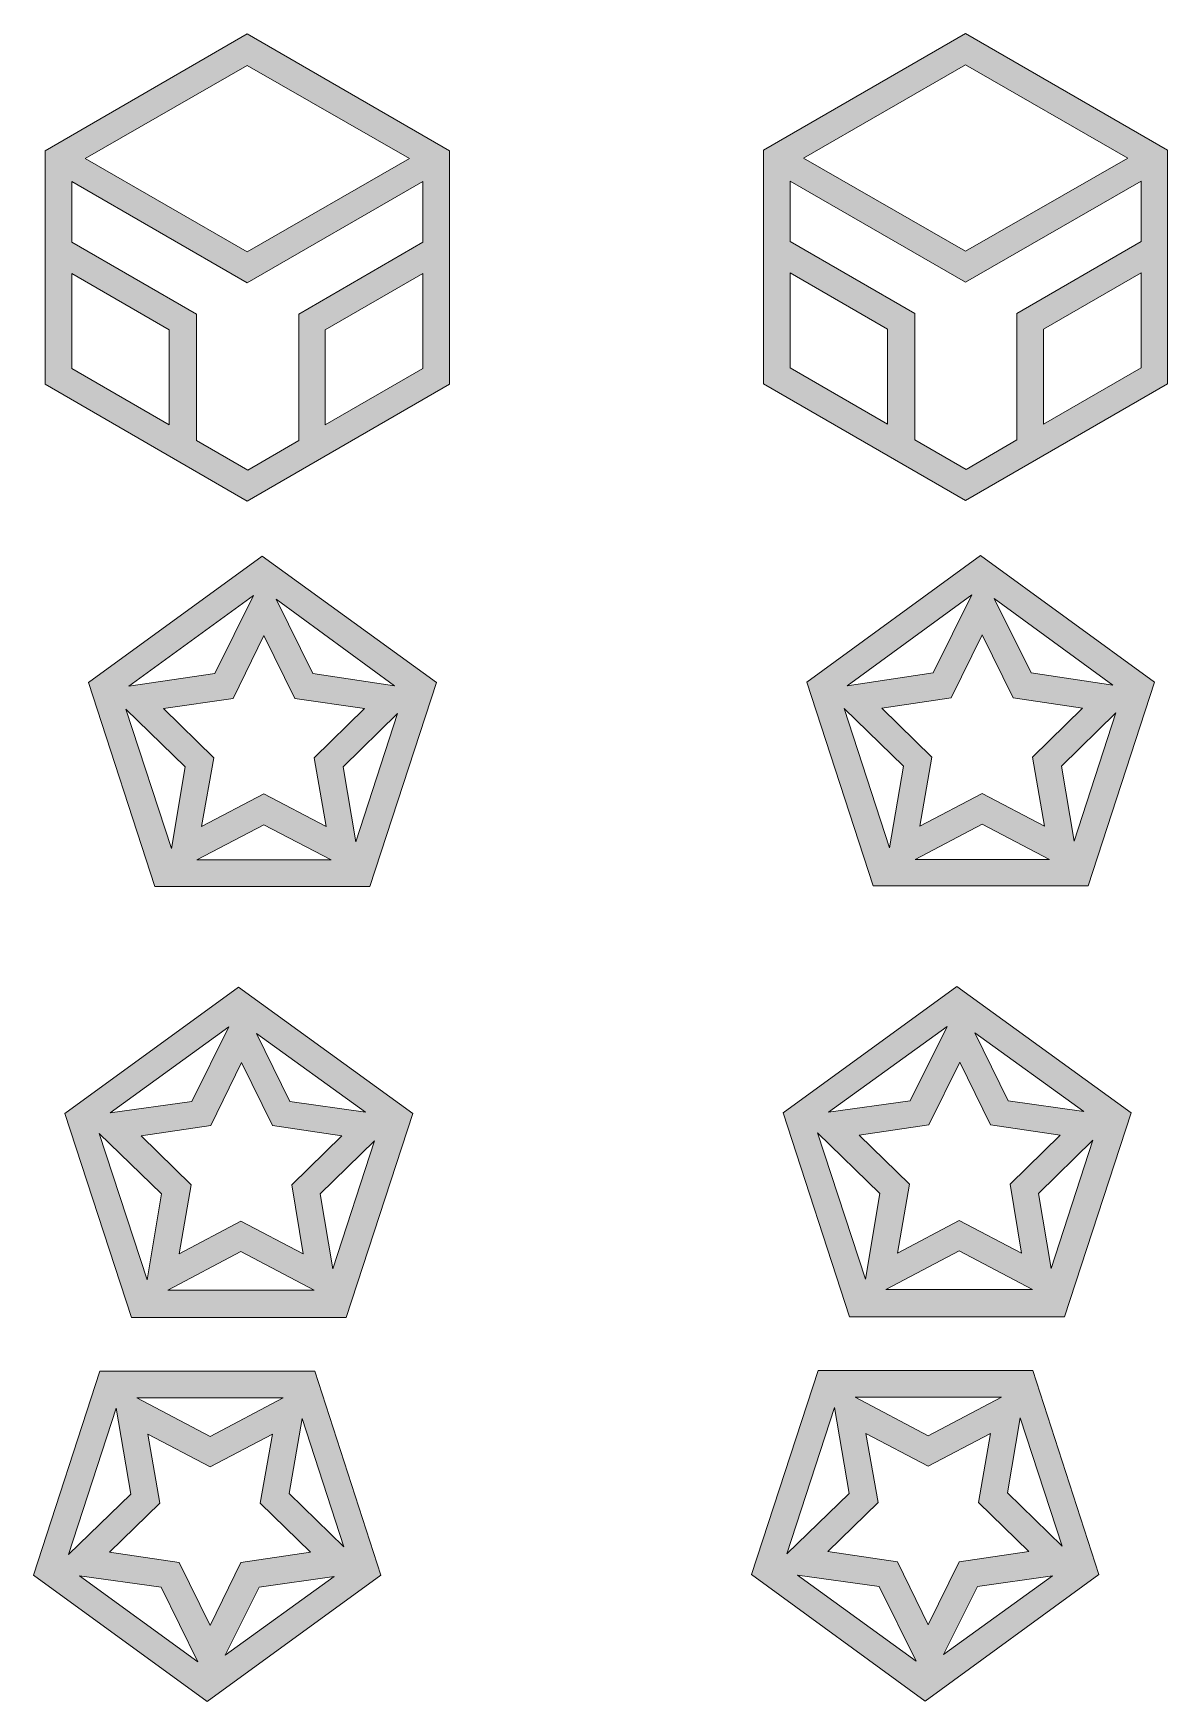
# Model space of a CAD drawing. Header units: millimetres. Extents: x -141 to 330, y -120 to 328.
# Drawn here: x 255.1 to 321.2, y -115 to -17.8 of the extents above; entities that cross this region are included whole.
import ezdxf

# ---------------------------------------------------------------- set-up
doc = ezdxf.new("R2010")
doc.units = ezdxf.units.MM
doc.header["$MEASUREMENT"] = 0
doc.layers.add('Layer 1', color=7, linetype='Continuous', lineweight=0)

msp = doc.modelspace()

# ---------------------------------------------------------------- hatches: boundary and pattern name
at = {"layer": 'Layer 1', "true_color": 0x231f20, "transparency": 33554687}
h = msp.add_hatch(color=250, dxfattribs=at)
h.dxf.hatch_style = 2
edge = h.paths.add_edge_path()
edge.add_spline(control_points=[(272.133, -40.587), (272.133, -40.587), (272.133, -35.048), (272.133, -35.048), (272.133, -35.048), (277.813, -31.768), (277.813, -31.768), (277.813, -31.768), (277.813, -37.306), (277.813, -37.306), (277.813, -37.306), (272.133, -40.587), (272.133, -40.587)], knot_values=[0, 0, 0, 0, 1, 1, 1, 2, 2, 2, 3, 3, 3, 4, 4, 4, 4], degree=3, periodic=0)
edge = h.paths.add_edge_path()
edge.add_spline(control_points=[(264.619, -41.504), (264.619, -41.504), (264.619, -34.131), (264.619, -34.131), (264.619, -34.131), (257.351, -29.933), (257.351, -29.933), (257.351, -29.933), (257.351, -26.405), (257.351, -26.405), (257.351, -26.405), (267.582, -32.297), (267.582, -32.297), (267.582, -32.297), (277.813, -26.405), (277.813, -26.405), (277.813, -26.405), (277.813, -29.933), (277.813, -29.933), (277.813, -29.933), (270.581, -34.131), (270.581, -34.131), (270.581, -34.131), (270.581, -41.504), (270.581, -41.504), (270.581, -41.504), (267.617, -43.233), (267.617, -43.233), (267.617, -43.233), (264.619, -41.504), (264.619, -41.504)], knot_values=[0, 0, 0, 0, 1, 1, 1, 2, 2, 2, 3, 3, 3, 4, 4, 4, 5, 5, 5, 6, 6, 6, 7, 7, 7, 8, 8, 8, 9, 9, 9, 10, 10, 10, 10], degree=3, periodic=0)
edge = h.paths.add_edge_path()
edge.add_spline(control_points=[(257.351, -31.768), (257.351, -31.768), (263.031, -35.048), (263.031, -35.048), (263.031, -35.048), (263.031, -40.587), (263.031, -40.587), (263.031, -40.587), (257.351, -37.306), (257.351, -37.306), (257.351, -37.306), (257.351, -31.768), (257.351, -31.768)], knot_values=[0, 0, 0, 0, 1, 1, 1, 2, 2, 2, 3, 3, 3, 4, 4, 4, 4], degree=3, periodic=0)
edge = h.paths.add_edge_path()
edge.add_spline(control_points=[(277.036, -25.065), (277.036, -25.065), (267.582, -30.498), (267.582, -30.498), (267.582, -30.498), (258.128, -25.065), (258.128, -25.065), (258.128, -25.065), (267.582, -19.632), (267.582, -19.632), (267.582, -19.632), (277.036, -25.065), (277.036, -25.065)], knot_values=[0, 0, 0, 0, 1, 1, 1, 2, 2, 2, 3, 3, 3, 4, 4, 4, 4], degree=3, periodic=0)
edge = h.paths.add_edge_path()
edge.add_spline(control_points=[(267.582, -17.798), (267.582, -17.798), (255.799, -24.606), (255.799, -24.606), (255.799, -24.606), (255.799, -38.223), (255.799, -38.223), (255.799, -38.223), (267.582, -45.032), (267.582, -45.032), (267.582, -45.032), (279.365, -38.223), (279.365, -38.223), (279.365, -38.223), (279.365, -24.606), (279.365, -24.606), (279.365, -24.606), (267.582, -17.798), (267.582, -17.798)], knot_values=[0, 0, 0, 0, 1, 1, 1, 2, 2, 2, 3, 3, 3, 4, 4, 4, 5, 5, 5, 6, 6, 6, 6], degree=3, periodic=0)
h = msp.add_hatch(color=250, dxfattribs=at)
h.dxf.hatch_style = 2
edge = h.paths.add_edge_path()
edge.add_spline(control_points=[(314.007, -40.552), (314.007, -40.552), (314.007, -35.013), (314.007, -35.013), (314.007, -35.013), (319.687, -31.732), (319.687, -31.732), (319.687, -31.732), (319.687, -37.271), (319.687, -37.271), (319.687, -37.271), (314.007, -40.552), (314.007, -40.552)], knot_values=[0, 0, 0, 0, 1, 1, 1, 2, 2, 2, 3, 3, 3, 4, 4, 4, 4], degree=3, periodic=0)
edge = h.paths.add_edge_path()
edge.add_spline(control_points=[(306.493, -41.469), (306.493, -41.469), (306.493, -34.096), (306.493, -34.096), (306.493, -34.096), (299.226, -29.898), (299.226, -29.898), (299.226, -29.898), (299.226, -26.37), (299.226, -26.37), (299.226, -26.37), (309.457, -32.262), (309.457, -32.262), (309.457, -32.262), (319.687, -26.37), (319.687, -26.37), (319.687, -26.37), (319.687, -29.898), (319.687, -29.898), (319.687, -29.898), (312.455, -34.096), (312.455, -34.096), (312.455, -34.096), (312.455, -41.469), (312.455, -41.469), (312.455, -41.469), (309.492, -43.198), (309.492, -43.198), (309.492, -43.198), (306.493, -41.469), (306.493, -41.469)], knot_values=[0, 0, 0, 0, 1, 1, 1, 2, 2, 2, 3, 3, 3, 4, 4, 4, 5, 5, 5, 6, 6, 6, 7, 7, 7, 8, 8, 8, 9, 9, 9, 10, 10, 10, 10], degree=3, periodic=0)
edge = h.paths.add_edge_path()
edge.add_spline(control_points=[(299.226, -31.732), (299.226, -31.732), (304.906, -35.013), (304.906, -35.013), (304.906, -35.013), (304.906, -40.552), (304.906, -40.552), (304.906, -40.552), (299.226, -37.271), (299.226, -37.271), (299.226, -37.271), (299.226, -31.732), (299.226, -31.732)], knot_values=[0, 0, 0, 0, 1, 1, 1, 2, 2, 2, 3, 3, 3, 4, 4, 4, 4], degree=3, periodic=0)
edge = h.paths.add_edge_path()
edge.add_spline(control_points=[(318.911, -25.03), (318.911, -25.03), (309.457, -30.462), (309.457, -30.462), (309.457, -30.462), (300.002, -25.03), (300.002, -25.03), (300.002, -25.03), (309.457, -19.597), (309.457, -19.597), (309.457, -19.597), (318.911, -25.03), (318.911, -25.03)], knot_values=[0, 0, 0, 0, 1, 1, 1, 2, 2, 2, 3, 3, 3, 4, 4, 4, 4], degree=3, periodic=0)
edge = h.paths.add_edge_path()
edge.add_spline(control_points=[(309.457, -17.762), (309.457, -17.762), (297.674, -24.571), (297.674, -24.571), (297.674, -24.571), (297.674, -38.188), (297.674, -38.188), (297.674, -38.188), (309.457, -44.997), (309.457, -44.997), (309.457, -44.997), (321.239, -38.188), (321.239, -38.188), (321.239, -38.188), (321.239, -24.571), (321.239, -24.571), (321.239, -24.571), (309.457, -17.762), (309.457, -17.762)], knot_values=[0, 0, 0, 0, 1, 1, 1, 2, 2, 2, 3, 3, 3, 4, 4, 4, 5, 5, 5, 6, 6, 6, 6], degree=3, periodic=0)
h = msp.add_hatch(color=250, dxfattribs=at)
h.dxf.hatch_style = 2
edge = h.paths.add_edge_path()
edge.add_spline(control_points=[(273.914, -64.893), (273.914, -64.893), (273.173, -60.519), (273.173, -60.519), (273.173, -60.519), (276.348, -57.415), (276.348, -57.415), (276.348, -57.415), (273.914, -64.893), (273.914, -64.893)], knot_values=[0, 0, 0, 0, 1, 1, 1, 2, 2, 2, 3, 3, 3, 3], degree=3, periodic=0)
edge = h.paths.add_edge_path()
edge.add_spline(control_points=[(260.509, -57.168), (260.509, -57.168), (263.966, -60.519), (263.966, -60.519), (263.966, -60.519), (263.155, -65.282), (263.155, -65.282), (263.155, -65.282), (260.509, -57.168), (260.509, -57.168)], knot_values=[0, 0, 0, 0, 1, 1, 1, 2, 2, 2, 3, 3, 3, 3], degree=3, periodic=0)
edge = h.paths.add_edge_path()
edge.add_spline(control_points=[(271.41, -55.086), (271.41, -55.086), (269.258, -50.747), (269.258, -50.747), (269.258, -50.747), (276.172, -55.792), (276.172, -55.792), (276.172, -55.792), (271.41, -55.086), (271.41, -55.086)], knot_values=[0, 0, 0, 0, 1, 1, 1, 2, 2, 2, 3, 3, 3, 3], degree=3, periodic=0)
edge = h.paths.add_edge_path()
edge.add_spline(control_points=[(260.685, -55.827), (260.685, -55.827), (267.952, -50.535), (267.952, -50.535), (267.952, -50.535), (265.695, -55.086), (265.695, -55.086), (265.695, -55.086), (260.685, -55.827), (260.685, -55.827)], knot_values=[0, 0, 0, 0, 1, 1, 1, 2, 2, 2, 3, 3, 3, 3], degree=3, periodic=0)
edge = h.paths.add_edge_path()
edge.add_spline(control_points=[(272.468, -65.952), (272.468, -65.952), (264.636, -65.952), (264.636, -65.952), (264.636, -65.952), (268.552, -63.906), (268.552, -63.906), (268.552, -63.906), (272.468, -65.952), (272.468, -65.952)], knot_values=[0, 0, 0, 0, 1, 1, 1, 2, 2, 2, 3, 3, 3, 3], degree=3, periodic=0)
edge = h.paths.add_edge_path()
edge.add_spline(control_points=[(272.186, -64.012), (272.186, -64.012), (268.552, -62.107), (268.552, -62.107), (268.552, -62.107), (264.918, -64.012), (264.918, -64.012), (264.918, -64.012), (265.624, -59.99), (265.624, -59.99), (265.624, -59.99), (262.696, -57.132), (262.696, -57.132), (262.696, -57.132), (266.753, -56.533), (266.753, -56.533), (266.753, -56.533), (268.552, -52.864), (268.552, -52.864), (268.552, -52.864), (270.351, -56.533), (270.351, -56.533), (270.351, -56.533), (274.408, -57.132), (274.408, -57.132), (274.408, -57.132), (271.48, -59.99), (271.48, -59.99), (271.48, -59.99), (272.186, -64.012), (272.186, -64.012)], knot_values=[0, 0, 0, 0, 1, 1, 1, 2, 2, 2, 3, 3, 3, 4, 4, 4, 5, 5, 5, 6, 6, 6, 7, 7, 7, 8, 8, 8, 9, 9, 9, 10, 10, 10, 10], degree=3, periodic=0)
edge = h.paths.add_edge_path()
edge.add_spline(control_points=[(268.446, -48.242), (268.446, -48.242), (258.322, -55.615), (258.322, -55.615), (258.322, -55.615), (262.202, -67.504), (262.202, -67.504), (262.202, -67.504), (274.726, -67.504), (274.726, -67.504), (274.726, -67.504), (278.606, -55.615), (278.606, -55.615), (278.606, -55.615), (268.446, -48.242), (268.446, -48.242)], knot_values=[0, 0, 0, 0, 1, 1, 1, 2, 2, 2, 3, 3, 3, 4, 4, 4, 5, 5, 5, 5], degree=3, periodic=0)
h = msp.add_hatch(color=250, dxfattribs=at)
h.dxf.hatch_style = 2
edge = h.paths.add_edge_path()
edge.add_spline(control_points=[(315.789, -64.858), (315.789, -64.858), (315.048, -60.484), (315.048, -60.484), (315.048, -60.484), (318.223, -57.379), (318.223, -57.379), (318.223, -57.379), (315.789, -64.858), (315.789, -64.858)], knot_values=[0, 0, 0, 0, 1, 1, 1, 2, 2, 2, 3, 3, 3, 3], degree=3, periodic=0)
edge = h.paths.add_edge_path()
edge.add_spline(control_points=[(302.383, -57.132), (302.383, -57.132), (305.841, -60.484), (305.841, -60.484), (305.841, -60.484), (305.029, -65.246), (305.029, -65.246), (305.029, -65.246), (302.383, -57.132), (302.383, -57.132)], knot_values=[0, 0, 0, 0, 1, 1, 1, 2, 2, 2, 3, 3, 3, 3], degree=3, periodic=0)
edge = h.paths.add_edge_path()
edge.add_spline(control_points=[(313.284, -55.051), (313.284, -55.051), (311.132, -50.712), (311.132, -50.712), (311.132, -50.712), (318.047, -55.757), (318.047, -55.757), (318.047, -55.757), (313.284, -55.051), (313.284, -55.051)], knot_values=[0, 0, 0, 0, 1, 1, 1, 2, 2, 2, 3, 3, 3, 3], degree=3, periodic=0)
edge = h.paths.add_edge_path()
edge.add_spline(control_points=[(302.56, -55.792), (302.56, -55.792), (309.827, -50.5), (309.827, -50.5), (309.827, -50.5), (307.569, -55.051), (307.569, -55.051), (307.569, -55.051), (302.56, -55.792), (302.56, -55.792)], knot_values=[0, 0, 0, 0, 1, 1, 1, 2, 2, 2, 3, 3, 3, 3], degree=3, periodic=0)
edge = h.paths.add_edge_path()
edge.add_spline(control_points=[(314.343, -65.917), (314.343, -65.917), (306.511, -65.917), (306.511, -65.917), (306.511, -65.917), (310.427, -63.87), (310.427, -63.87), (310.427, -63.87), (314.343, -65.917), (314.343, -65.917)], knot_values=[0, 0, 0, 0, 1, 1, 1, 2, 2, 2, 3, 3, 3, 3], degree=3, periodic=0)
edge = h.paths.add_edge_path()
edge.add_spline(control_points=[(314.06, -63.976), (314.06, -63.976), (310.427, -62.071), (310.427, -62.071), (310.427, -62.071), (306.793, -63.976), (306.793, -63.976), (306.793, -63.976), (307.499, -59.955), (307.499, -59.955), (307.499, -59.955), (304.571, -57.097), (304.571, -57.097), (304.571, -57.097), (308.628, -56.497), (308.628, -56.497), (308.628, -56.497), (310.427, -52.828), (310.427, -52.828), (310.427, -52.828), (312.226, -56.497), (312.226, -56.497), (312.226, -56.497), (316.283, -57.097), (316.283, -57.097), (316.283, -57.097), (313.355, -59.955), (313.355, -59.955), (313.355, -59.955), (314.06, -63.976), (314.06, -63.976)], knot_values=[0, 0, 0, 0, 1, 1, 1, 2, 2, 2, 3, 3, 3, 4, 4, 4, 5, 5, 5, 6, 6, 6, 7, 7, 7, 8, 8, 8, 9, 9, 9, 10, 10, 10, 10], degree=3, periodic=0)
edge = h.paths.add_edge_path()
edge.add_spline(control_points=[(310.321, -48.207), (310.321, -48.207), (300.196, -55.58), (300.196, -55.58), (300.196, -55.58), (304.077, -67.469), (304.077, -67.469), (304.077, -67.469), (316.6, -67.469), (316.6, -67.469), (316.6, -67.469), (320.481, -55.58), (320.481, -55.58), (320.481, -55.58), (310.321, -48.207), (310.321, -48.207)], knot_values=[0, 0, 0, 0, 1, 1, 1, 2, 2, 2, 3, 3, 3, 4, 4, 4, 5, 5, 5, 5], degree=3, periodic=0)
h = msp.add_hatch(color=250, dxfattribs=at)
h.dxf.hatch_style = 2
edge = h.paths.add_edge_path()
edge.add_spline(control_points=[(272.574, -89.8), (272.574, -89.8), (271.833, -85.425), (271.833, -85.425), (271.833, -85.425), (275.008, -82.321), (275.008, -82.321), (275.008, -82.321), (272.574, -89.8), (272.574, -89.8)], knot_values=[0, 0, 0, 0, 1, 1, 1, 2, 2, 2, 3, 3, 3, 3], degree=3, periodic=0)
edge = h.paths.add_edge_path()
edge.add_spline(control_points=[(258.957, -81.897), (258.957, -81.897), (262.59, -85.425), (262.59, -85.425), (262.59, -85.425), (261.743, -90.435), (261.743, -90.435), (261.743, -90.435), (258.957, -81.897), (258.957, -81.897)], knot_values=[0, 0, 0, 0, 1, 1, 1, 2, 2, 2, 3, 3, 3, 3], degree=3, periodic=0)
edge = h.paths.add_edge_path()
edge.add_spline(control_points=[(270.069, -80.028), (270.069, -80.028), (268.129, -76.077), (268.129, -76.077), (268.129, -76.077), (274.479, -80.663), (274.479, -80.663), (274.479, -80.663), (270.069, -80.028), (270.069, -80.028)], knot_values=[0, 0, 0, 0, 1, 1, 1, 2, 2, 2, 3, 3, 3, 3], degree=3, periodic=0)
edge = h.paths.add_edge_path()
edge.add_spline(control_points=[(259.592, -80.698), (259.592, -80.698), (266.506, -75.688), (266.506, -75.688), (266.506, -75.688), (264.354, -80.028), (264.354, -80.028), (264.354, -80.028), (259.592, -80.698), (259.592, -80.698)], knot_values=[0, 0, 0, 0, 1, 1, 1, 2, 2, 2, 3, 3, 3, 3], degree=3, periodic=0)
edge = h.paths.add_edge_path()
edge.add_spline(control_points=[(271.48, -91.034), (271.48, -91.034), (262.943, -91.034), (262.943, -91.034), (262.943, -91.034), (267.212, -88.777), (267.212, -88.777), (267.212, -88.777), (271.48, -91.034), (271.48, -91.034)], knot_values=[0, 0, 0, 0, 1, 1, 1, 2, 2, 2, 3, 3, 3, 3], degree=3, periodic=0)
edge = h.paths.add_edge_path()
edge.add_spline(control_points=[(270.845, -88.918), (270.845, -88.918), (267.212, -87.013), (267.212, -87.013), (267.212, -87.013), (263.613, -88.918), (263.613, -88.918), (263.613, -88.918), (264.319, -84.896), (264.319, -84.896), (264.319, -84.896), (261.391, -82.038), (261.391, -82.038), (261.391, -82.038), (265.448, -81.439), (265.448, -81.439), (265.448, -81.439), (267.247, -77.77), (267.247, -77.77), (267.247, -77.77), (269.046, -81.439), (269.046, -81.439), (269.046, -81.439), (273.103, -82.038), (273.103, -82.038), (273.103, -82.038), (270.175, -84.896), (270.175, -84.896), (270.175, -84.896), (270.845, -88.918), (270.845, -88.918)], knot_values=[0, 0, 0, 0, 1, 1, 1, 2, 2, 2, 3, 3, 3, 4, 4, 4, 5, 5, 5, 6, 6, 6, 7, 7, 7, 8, 8, 8, 9, 9, 9, 10, 10, 10, 10], degree=3, periodic=0)
edge = h.paths.add_edge_path()
edge.add_spline(control_points=[(267.07, -73.36), (267.07, -73.36), (256.946, -80.733), (256.946, -80.733), (256.946, -80.733), (260.826, -92.622), (260.826, -92.622), (260.826, -92.622), (273.35, -92.622), (273.35, -92.622), (273.35, -92.622), (277.23, -80.733), (277.23, -80.733), (277.23, -80.733), (267.07, -73.36), (267.07, -73.36)], knot_values=[0, 0, 0, 0, 1, 1, 1, 2, 2, 2, 3, 3, 3, 4, 4, 4, 5, 5, 5, 5], degree=3, periodic=0)
h = msp.add_hatch(color=250, dxfattribs=at)
h.dxf.hatch_style = 2
edge = h.paths.add_edge_path()
edge.add_spline(control_points=[(314.448, -89.764), (314.448, -89.764), (313.708, -85.39), (313.708, -85.39), (313.708, -85.39), (316.883, -82.285), (316.883, -82.285), (316.883, -82.285), (314.448, -89.764), (314.448, -89.764)], knot_values=[0, 0, 0, 0, 1, 1, 1, 2, 2, 2, 3, 3, 3, 3], degree=3, periodic=0)
edge = h.paths.add_edge_path()
edge.add_spline(control_points=[(300.831, -81.862), (300.831, -81.862), (304.465, -85.39), (304.465, -85.39), (304.465, -85.39), (303.618, -90.399), (303.618, -90.399), (303.618, -90.399), (300.831, -81.862), (300.831, -81.862)], knot_values=[0, 0, 0, 0, 1, 1, 1, 2, 2, 2, 3, 3, 3, 3], degree=3, periodic=0)
edge = h.paths.add_edge_path()
edge.add_spline(control_points=[(311.944, -79.992), (311.944, -79.992), (310.003, -76.041), (310.003, -76.041), (310.003, -76.041), (316.353, -80.627), (316.353, -80.627), (316.353, -80.627), (311.944, -79.992), (311.944, -79.992)], knot_values=[0, 0, 0, 0, 1, 1, 1, 2, 2, 2, 3, 3, 3, 3], degree=3, periodic=0)
edge = h.paths.add_edge_path()
edge.add_spline(control_points=[(301.466, -80.663), (301.466, -80.663), (308.381, -75.653), (308.381, -75.653), (308.381, -75.653), (306.229, -79.992), (306.229, -79.992), (306.229, -79.992), (301.466, -80.663), (301.466, -80.663)], knot_values=[0, 0, 0, 0, 1, 1, 1, 2, 2, 2, 3, 3, 3, 3], degree=3, periodic=0)
edge = h.paths.add_edge_path()
edge.add_spline(control_points=[(313.355, -90.999), (313.355, -90.999), (304.818, -90.999), (304.818, -90.999), (304.818, -90.999), (309.086, -88.741), (309.086, -88.741), (309.086, -88.741), (313.355, -90.999), (313.355, -90.999)], knot_values=[0, 0, 0, 0, 1, 1, 1, 2, 2, 2, 3, 3, 3, 3], degree=3, periodic=0)
edge = h.paths.add_edge_path()
edge.add_spline(control_points=[(312.72, -88.882), (312.72, -88.882), (309.086, -86.977), (309.086, -86.977), (309.086, -86.977), (305.488, -88.882), (305.488, -88.882), (305.488, -88.882), (306.193, -84.861), (306.193, -84.861), (306.193, -84.861), (303.265, -82.003), (303.265, -82.003), (303.265, -82.003), (307.322, -81.403), (307.322, -81.403), (307.322, -81.403), (309.122, -77.735), (309.122, -77.735), (309.122, -77.735), (310.921, -81.403), (310.921, -81.403), (310.921, -81.403), (314.978, -82.003), (314.978, -82.003), (314.978, -82.003), (312.05, -84.861), (312.05, -84.861), (312.05, -84.861), (312.72, -88.882), (312.72, -88.882)], knot_values=[0, 0, 0, 0, 1, 1, 1, 2, 2, 2, 3, 3, 3, 4, 4, 4, 5, 5, 5, 6, 6, 6, 7, 7, 7, 8, 8, 8, 9, 9, 9, 10, 10, 10, 10], degree=3, periodic=0)
edge = h.paths.add_edge_path()
edge.add_spline(control_points=[(308.945, -73.325), (308.945, -73.325), (298.82, -80.698), (298.82, -80.698), (298.82, -80.698), (302.701, -92.587), (302.701, -92.587), (302.701, -92.587), (315.225, -92.587), (315.225, -92.587), (315.225, -92.587), (319.105, -80.698), (319.105, -80.698), (319.105, -80.698), (308.945, -73.325), (308.945, -73.325)], knot_values=[0, 0, 0, 0, 1, 1, 1, 2, 2, 2, 3, 3, 3, 4, 4, 4, 5, 5, 5, 5], degree=3, periodic=0)
h = msp.add_hatch(color=250, dxfattribs=at)
h.dxf.hatch_style = 2
edge = h.paths.add_edge_path()
edge.add_spline(control_points=[(259.944, -97.913), (259.944, -97.913), (260.791, -102.923), (260.791, -102.923), (260.791, -102.923), (257.157, -106.451), (257.157, -106.451), (257.157, -106.451), (259.944, -97.913), (259.944, -97.913)], knot_values=[0, 0, 0, 0, 1, 1, 1, 2, 2, 2, 3, 3, 3, 3], degree=3, periodic=0)
edge = h.paths.add_edge_path()
edge.add_spline(control_points=[(273.209, -105.992), (273.209, -105.992), (270.034, -102.888), (270.034, -102.888), (270.034, -102.888), (270.775, -98.513), (270.775, -98.513), (270.775, -98.513), (273.209, -105.992), (273.209, -105.992)], knot_values=[0, 0, 0, 0, 1, 1, 1, 2, 2, 2, 3, 3, 3, 3], degree=3, periodic=0)
edge = h.paths.add_edge_path()
edge.add_spline(control_points=[(268.27, -108.356), (268.27, -108.356), (272.644, -107.721), (272.644, -107.721), (272.644, -107.721), (266.294, -112.307), (266.294, -112.307), (266.294, -112.307), (268.27, -108.356), (268.27, -108.356)], knot_values=[0, 0, 0, 0, 1, 1, 1, 2, 2, 2, 3, 3, 3, 3], degree=3, periodic=0)
edge = h.paths.add_edge_path()
edge.add_spline(control_points=[(262.555, -108.356), (262.555, -108.356), (264.707, -112.695), (264.707, -112.695), (264.707, -112.695), (257.792, -107.685), (257.792, -107.685), (257.792, -107.685), (262.555, -108.356), (262.555, -108.356)], knot_values=[0, 0, 0, 0, 1, 1, 1, 2, 2, 2, 3, 3, 3, 3], degree=3, periodic=0)
edge = h.paths.add_edge_path()
edge.add_spline(control_points=[(261.144, -97.314), (261.144, -97.314), (269.681, -97.314), (269.681, -97.314), (269.681, -97.314), (265.412, -99.572), (265.412, -99.572), (265.412, -99.572), (261.144, -97.314), (261.144, -97.314)], knot_values=[0, 0, 0, 0, 1, 1, 1, 2, 2, 2, 3, 3, 3, 3], degree=3, periodic=0)
edge = h.paths.add_edge_path()
edge.add_spline(control_points=[(261.779, -99.43), (261.779, -99.43), (265.412, -101.335), (265.412, -101.335), (265.412, -101.335), (269.046, -99.43), (269.046, -99.43), (269.046, -99.43), (268.34, -103.452), (268.34, -103.452), (268.34, -103.452), (271.268, -106.31), (271.268, -106.31), (271.268, -106.31), (267.212, -106.909), (267.212, -106.909), (267.212, -106.909), (265.412, -110.578), (265.412, -110.578), (265.412, -110.578), (263.613, -106.909), (263.613, -106.909), (263.613, -106.909), (259.556, -106.31), (259.556, -106.31), (259.556, -106.31), (262.484, -103.452), (262.484, -103.452), (262.484, -103.452), (261.779, -99.43), (261.779, -99.43)], knot_values=[0, 0, 0, 0, 1, 1, 1, 2, 2, 2, 3, 3, 3, 4, 4, 4, 5, 5, 5, 6, 6, 6, 7, 7, 7, 8, 8, 8, 9, 9, 9, 10, 10, 10, 10], degree=3, periodic=0)
edge = h.paths.add_edge_path()
edge.add_spline(control_points=[(271.515, -95.762), (271.515, -95.762), (258.992, -95.762), (258.992, -95.762), (258.992, -95.762), (255.111, -107.65), (255.111, -107.65), (255.111, -107.65), (265.236, -115.023), (265.236, -115.023), (265.236, -115.023), (275.361, -107.65), (275.361, -107.65), (275.361, -107.65), (271.515, -95.762), (271.515, -95.762)], knot_values=[0, 0, 0, 0, 1, 1, 1, 2, 2, 2, 3, 3, 3, 4, 4, 4, 5, 5, 5, 5], degree=3, periodic=0)
h = msp.add_hatch(color=250, dxfattribs=at)
h.dxf.hatch_style = 2
edge = h.paths.add_edge_path()
edge.add_spline(control_points=[(301.819, -97.878), (301.819, -97.878), (302.666, -102.888), (302.666, -102.888), (302.666, -102.888), (299.032, -106.415), (299.032, -106.415), (299.032, -106.415), (301.819, -97.878), (301.819, -97.878)], knot_values=[0, 0, 0, 0, 1, 1, 1, 2, 2, 2, 3, 3, 3, 3], degree=3, periodic=0)
edge = h.paths.add_edge_path()
edge.add_spline(control_points=[(315.083, -105.957), (315.083, -105.957), (311.908, -102.852), (311.908, -102.852), (311.908, -102.852), (312.649, -98.478), (312.649, -98.478), (312.649, -98.478), (315.083, -105.957), (315.083, -105.957)], knot_values=[0, 0, 0, 0, 1, 1, 1, 2, 2, 2, 3, 3, 3, 3], degree=3, periodic=0)
edge = h.paths.add_edge_path()
edge.add_spline(control_points=[(310.145, -108.32), (310.145, -108.32), (314.519, -107.685), (314.519, -107.685), (314.519, -107.685), (308.169, -112.272), (308.169, -112.272), (308.169, -112.272), (310.145, -108.32), (310.145, -108.32)], knot_values=[0, 0, 0, 0, 1, 1, 1, 2, 2, 2, 3, 3, 3, 3], degree=3, periodic=0)
edge = h.paths.add_edge_path()
edge.add_spline(control_points=[(304.43, -108.32), (304.43, -108.32), (306.582, -112.66), (306.582, -112.66), (306.582, -112.66), (299.667, -107.65), (299.667, -107.65), (299.667, -107.65), (304.43, -108.32), (304.43, -108.32)], knot_values=[0, 0, 0, 0, 1, 1, 1, 2, 2, 2, 3, 3, 3, 3], degree=3, periodic=0)
edge = h.paths.add_edge_path()
edge.add_spline(control_points=[(303.018, -97.278), (303.018, -97.278), (311.556, -97.278), (311.556, -97.278), (311.556, -97.278), (307.287, -99.536), (307.287, -99.536), (307.287, -99.536), (303.018, -97.278), (303.018, -97.278)], knot_values=[0, 0, 0, 0, 1, 1, 1, 2, 2, 2, 3, 3, 3, 3], degree=3, periodic=0)
edge = h.paths.add_edge_path()
edge.add_spline(control_points=[(303.653, -99.395), (303.653, -99.395), (307.287, -101.3), (307.287, -101.3), (307.287, -101.3), (310.921, -99.395), (310.921, -99.395), (310.921, -99.395), (310.215, -103.417), (310.215, -103.417), (310.215, -103.417), (313.143, -106.274), (313.143, -106.274), (313.143, -106.274), (309.086, -106.874), (309.086, -106.874), (309.086, -106.874), (307.287, -110.543), (307.287, -110.543), (307.287, -110.543), (305.488, -106.874), (305.488, -106.874), (305.488, -106.874), (301.431, -106.274), (301.431, -106.274), (301.431, -106.274), (304.359, -103.417), (304.359, -103.417), (304.359, -103.417), (303.653, -99.395), (303.653, -99.395)], knot_values=[0, 0, 0, 0, 1, 1, 1, 2, 2, 2, 3, 3, 3, 4, 4, 4, 5, 5, 5, 6, 6, 6, 7, 7, 7, 8, 8, 8, 9, 9, 9, 10, 10, 10, 10], degree=3, periodic=0)
edge = h.paths.add_edge_path()
edge.add_spline(control_points=[(313.39, -95.726), (313.39, -95.726), (300.867, -95.726), (300.867, -95.726), (300.867, -95.726), (296.986, -107.615), (296.986, -107.615), (296.986, -107.615), (307.111, -114.988), (307.111, -114.988), (307.111, -114.988), (317.235, -107.615), (317.235, -107.615), (317.235, -107.615), (313.39, -95.726), (313.39, -95.726)], knot_values=[0, 0, 0, 0, 1, 1, 1, 2, 2, 2, 3, 3, 3, 4, 4, 4, 5, 5, 5, 5], degree=3, periodic=0)

# ---------------------------------------------------------------- linework, layer by layer
at = {"layer": 'Layer 1'}
for points, knots in [([(267.582, -17.798), (267.582, -17.798), (255.799, -24.606), (255.799, -24.606), (255.799, -24.606), (255.799, -38.223), (255.799, -38.223), (255.799, -38.223), (267.582, -45.032), (267.582, -45.032), (267.582, -45.032), (279.365, -38.223), (279.365, -38.223), (279.365, -38.223), (279.365, -24.606), (279.365, -24.606), (279.365, -24.606), (267.582, -17.798), (267.582, -17.798)], [0, 0, 0, 0, 1, 1, 1, 2, 2, 2, 3, 3, 3, 4, 4, 4, 5, 5, 5, 6, 6, 6, 6]), ([(309.457, -17.762), (309.457, -17.762), (297.674, -24.571), (297.674, -24.571), (297.674, -24.571), (297.674, -38.188), (297.674, -38.188), (297.674, -38.188), (309.457, -44.997), (309.457, -44.997), (309.457, -44.997), (321.239, -38.188), (321.239, -38.188), (321.239, -38.188), (321.239, -24.571), (321.239, -24.571), (321.239, -24.571), (309.457, -17.762), (309.457, -17.762)], [0, 0, 0, 0, 1, 1, 1, 2, 2, 2, 3, 3, 3, 4, 4, 4, 5, 5, 5, 6, 6, 6, 6]), ([(277.036, -25.065), (277.036, -25.065), (267.582, -30.498), (267.582, -30.498), (267.582, -30.498), (258.128, -25.065), (258.128, -25.065), (258.128, -25.065), (267.582, -19.632), (267.582, -19.632), (267.582, -19.632), (277.036, -25.065), (277.036, -25.065)], [0, 0, 0, 0, 1, 1, 1, 2, 2, 2, 3, 3, 3, 4, 4, 4, 4]), ([(318.911, -25.03), (318.911, -25.03), (309.457, -30.462), (309.457, -30.462), (309.457, -30.462), (300.002, -25.03), (300.002, -25.03), (300.002, -25.03), (309.457, -19.597), (309.457, -19.597), (309.457, -19.597), (318.911, -25.03), (318.911, -25.03)], [0, 0, 0, 0, 1, 1, 1, 2, 2, 2, 3, 3, 3, 4, 4, 4, 4]), ([(264.619, -41.504), (264.619, -41.504), (264.619, -34.131), (264.619, -34.131), (264.619, -34.131), (257.351, -29.933), (257.351, -29.933), (257.351, -29.933), (257.351, -26.405), (257.351, -26.405), (257.351, -26.405), (267.582, -32.297), (267.582, -32.297), (267.582, -32.297), (277.813, -26.405), (277.813, -26.405), (277.813, -26.405), (277.813, -29.933), (277.813, -29.933), (277.813, -29.933), (270.581, -34.131), (270.581, -34.131), (270.581, -34.131), (270.581, -41.504), (270.581, -41.504), (270.581, -41.504), (267.617, -43.233), (267.617, -43.233), (267.617, -43.233), (264.619, -41.504), (264.619, -41.504)], [0, 0, 0, 0, 1, 1, 1, 2, 2, 2, 3, 3, 3, 4, 4, 4, 5, 5, 5, 6, 6, 6, 7, 7, 7, 8, 8, 8, 9, 9, 9, 10, 10, 10, 10]), ([(306.493, -41.469), (306.493, -41.469), (306.493, -34.096), (306.493, -34.096), (306.493, -34.096), (299.226, -29.898), (299.226, -29.898), (299.226, -29.898), (299.226, -26.37), (299.226, -26.37), (299.226, -26.37), (309.457, -32.262), (309.457, -32.262), (309.457, -32.262), (319.687, -26.37), (319.687, -26.37), (319.687, -26.37), (319.687, -29.898), (319.687, -29.898), (319.687, -29.898), (312.455, -34.096), (312.455, -34.096), (312.455, -34.096), (312.455, -41.469), (312.455, -41.469), (312.455, -41.469), (309.492, -43.198), (309.492, -43.198), (309.492, -43.198), (306.493, -41.469), (306.493, -41.469)], [0, 0, 0, 0, 1, 1, 1, 2, 2, 2, 3, 3, 3, 4, 4, 4, 5, 5, 5, 6, 6, 6, 7, 7, 7, 8, 8, 8, 9, 9, 9, 10, 10, 10, 10]), ([(257.351, -31.768), (257.351, -31.768), (263.031, -35.048), (263.031, -35.048), (263.031, -35.048), (263.031, -40.587), (263.031, -40.587), (263.031, -40.587), (257.351, -37.306), (257.351, -37.306), (257.351, -37.306), (257.351, -31.768), (257.351, -31.768)], [0, 0, 0, 0, 1, 1, 1, 2, 2, 2, 3, 3, 3, 4, 4, 4, 4]), ([(272.133, -40.587), (272.133, -40.587), (272.133, -35.048), (272.133, -35.048), (272.133, -35.048), (277.813, -31.768), (277.813, -31.768), (277.813, -31.768), (277.813, -37.306), (277.813, -37.306), (277.813, -37.306), (272.133, -40.587), (272.133, -40.587)], [0, 0, 0, 0, 1, 1, 1, 2, 2, 2, 3, 3, 3, 4, 4, 4, 4]), ([(299.226, -31.732), (299.226, -31.732), (304.906, -35.013), (304.906, -35.013), (304.906, -35.013), (304.906, -40.552), (304.906, -40.552), (304.906, -40.552), (299.226, -37.271), (299.226, -37.271), (299.226, -37.271), (299.226, -31.732), (299.226, -31.732)], [0, 0, 0, 0, 1, 1, 1, 2, 2, 2, 3, 3, 3, 4, 4, 4, 4]), ([(314.007, -40.552), (314.007, -40.552), (314.007, -35.013), (314.007, -35.013), (314.007, -35.013), (319.687, -31.732), (319.687, -31.732), (319.687, -31.732), (319.687, -37.271), (319.687, -37.271), (319.687, -37.271), (314.007, -40.552), (314.007, -40.552)], [0, 0, 0, 0, 1, 1, 1, 2, 2, 2, 3, 3, 3, 4, 4, 4, 4]), ([(268.446, -48.242), (268.446, -48.242), (258.322, -55.615), (258.322, -55.615), (258.322, -55.615), (262.202, -67.504), (262.202, -67.504), (262.202, -67.504), (274.726, -67.504), (274.726, -67.504), (274.726, -67.504), (278.606, -55.615), (278.606, -55.615), (278.606, -55.615), (268.446, -48.242), (268.446, -48.242)], [0, 0, 0, 0, 1, 1, 1, 2, 2, 2, 3, 3, 3, 4, 4, 4, 5, 5, 5, 5]), ([(310.321, -48.207), (310.321, -48.207), (300.196, -55.58), (300.196, -55.58), (300.196, -55.58), (304.077, -67.469), (304.077, -67.469), (304.077, -67.469), (316.6, -67.469), (316.6, -67.469), (316.6, -67.469), (320.481, -55.58), (320.481, -55.58), (320.481, -55.58), (310.321, -48.207), (310.321, -48.207)], [0, 0, 0, 0, 1, 1, 1, 2, 2, 2, 3, 3, 3, 4, 4, 4, 5, 5, 5, 5]), ([(260.685, -55.827), (260.685, -55.827), (267.952, -50.535), (267.952, -50.535), (267.952, -50.535), (265.695, -55.086), (265.695, -55.086), (265.695, -55.086), (260.685, -55.827), (260.685, -55.827)], [0, 0, 0, 0, 1, 1, 1, 2, 2, 2, 3, 3, 3, 3]), ([(302.56, -55.792), (302.56, -55.792), (309.827, -50.5), (309.827, -50.5), (309.827, -50.5), (307.569, -55.051), (307.569, -55.051), (307.569, -55.051), (302.56, -55.792), (302.56, -55.792)], [0, 0, 0, 0, 1, 1, 1, 2, 2, 2, 3, 3, 3, 3]), ([(271.41, -55.086), (271.41, -55.086), (269.258, -50.747), (269.258, -50.747), (269.258, -50.747), (276.172, -55.792), (276.172, -55.792), (276.172, -55.792), (271.41, -55.086), (271.41, -55.086)], [0, 0, 0, 0, 1, 1, 1, 2, 2, 2, 3, 3, 3, 3]), ([(313.284, -55.051), (313.284, -55.051), (311.132, -50.712), (311.132, -50.712), (311.132, -50.712), (318.047, -55.757), (318.047, -55.757), (318.047, -55.757), (313.284, -55.051), (313.284, -55.051)], [0, 0, 0, 0, 1, 1, 1, 2, 2, 2, 3, 3, 3, 3]), ([(272.186, -64.012), (272.186, -64.012), (268.552, -62.107), (268.552, -62.107), (268.552, -62.107), (264.918, -64.012), (264.918, -64.012), (264.918, -64.012), (265.624, -59.99), (265.624, -59.99), (265.624, -59.99), (262.696, -57.132), (262.696, -57.132), (262.696, -57.132), (266.753, -56.533), (266.753, -56.533), (266.753, -56.533), (268.552, -52.864), (268.552, -52.864), (268.552, -52.864), (270.351, -56.533), (270.351, -56.533), (270.351, -56.533), (274.408, -57.132), (274.408, -57.132), (274.408, -57.132), (271.48, -59.99), (271.48, -59.99), (271.48, -59.99), (272.186, -64.012), (272.186, -64.012)], [0, 0, 0, 0, 1, 1, 1, 2, 2, 2, 3, 3, 3, 4, 4, 4, 5, 5, 5, 6, 6, 6, 7, 7, 7, 8, 8, 8, 9, 9, 9, 10, 10, 10, 10]), ([(314.06, -63.976), (314.06, -63.976), (310.427, -62.071), (310.427, -62.071), (310.427, -62.071), (306.793, -63.976), (306.793, -63.976), (306.793, -63.976), (307.499, -59.955), (307.499, -59.955), (307.499, -59.955), (304.571, -57.097), (304.571, -57.097), (304.571, -57.097), (308.628, -56.497), (308.628, -56.497), (308.628, -56.497), (310.427, -52.828), (310.427, -52.828), (310.427, -52.828), (312.226, -56.497), (312.226, -56.497), (312.226, -56.497), (316.283, -57.097), (316.283, -57.097), (316.283, -57.097), (313.355, -59.955), (313.355, -59.955), (313.355, -59.955), (314.06, -63.976), (314.06, -63.976)], [0, 0, 0, 0, 1, 1, 1, 2, 2, 2, 3, 3, 3, 4, 4, 4, 5, 5, 5, 6, 6, 6, 7, 7, 7, 8, 8, 8, 9, 9, 9, 10, 10, 10, 10]), ([(260.509, -57.168), (260.509, -57.168), (263.966, -60.519), (263.966, -60.519), (263.966, -60.519), (263.155, -65.282), (263.155, -65.282), (263.155, -65.282), (260.509, -57.168), (260.509, -57.168)], [0, 0, 0, 0, 1, 1, 1, 2, 2, 2, 3, 3, 3, 3]), ([(302.383, -57.132), (302.383, -57.132), (305.841, -60.484), (305.841, -60.484), (305.841, -60.484), (305.029, -65.246), (305.029, -65.246), (305.029, -65.246), (302.383, -57.132), (302.383, -57.132)], [0, 0, 0, 0, 1, 1, 1, 2, 2, 2, 3, 3, 3, 3]), ([(315.789, -64.858), (315.789, -64.858), (315.048, -60.484), (315.048, -60.484), (315.048, -60.484), (318.223, -57.379), (318.223, -57.379), (318.223, -57.379), (315.789, -64.858), (315.789, -64.858)], [0, 0, 0, 0, 1, 1, 1, 2, 2, 2, 3, 3, 3, 3]), ([(273.914, -64.893), (273.914, -64.893), (273.173, -60.519), (273.173, -60.519), (273.173, -60.519), (276.348, -57.415), (276.348, -57.415), (276.348, -57.415), (273.914, -64.893), (273.914, -64.893)], [0, 0, 0, 0, 1, 1, 1, 2, 2, 2, 3, 3, 3, 3]), ([(272.468, -65.952), (272.468, -65.952), (264.636, -65.952), (264.636, -65.952), (264.636, -65.952), (268.552, -63.906), (268.552, -63.906), (268.552, -63.906), (272.468, -65.952), (272.468, -65.952)], [0, 0, 0, 0, 1, 1, 1, 2, 2, 2, 3, 3, 3, 3]), ([(314.343, -65.917), (314.343, -65.917), (306.511, -65.917), (306.511, -65.917), (306.511, -65.917), (310.427, -63.87), (310.427, -63.87), (310.427, -63.87), (314.343, -65.917), (314.343, -65.917)], [0, 0, 0, 0, 1, 1, 1, 2, 2, 2, 3, 3, 3, 3]), ([(267.07, -73.36), (267.07, -73.36), (256.946, -80.733), (256.946, -80.733), (256.946, -80.733), (260.826, -92.622), (260.826, -92.622), (260.826, -92.622), (273.35, -92.622), (273.35, -92.622), (273.35, -92.622), (277.23, -80.733), (277.23, -80.733), (277.23, -80.733), (267.07, -73.36), (267.07, -73.36)], [0, 0, 0, 0, 1, 1, 1, 2, 2, 2, 3, 3, 3, 4, 4, 4, 5, 5, 5, 5]), ([(308.945, -73.325), (308.945, -73.325), (298.82, -80.698), (298.82, -80.698), (298.82, -80.698), (302.701, -92.587), (302.701, -92.587), (302.701, -92.587), (315.225, -92.587), (315.225, -92.587), (315.225, -92.587), (319.105, -80.698), (319.105, -80.698), (319.105, -80.698), (308.945, -73.325), (308.945, -73.325)], [0, 0, 0, 0, 1, 1, 1, 2, 2, 2, 3, 3, 3, 4, 4, 4, 5, 5, 5, 5]), ([(259.592, -80.698), (259.592, -80.698), (266.506, -75.688), (266.506, -75.688), (266.506, -75.688), (264.354, -80.028), (264.354, -80.028), (264.354, -80.028), (259.592, -80.698), (259.592, -80.698)], [0, 0, 0, 0, 1, 1, 1, 2, 2, 2, 3, 3, 3, 3]), ([(301.466, -80.663), (301.466, -80.663), (308.381, -75.653), (308.381, -75.653), (308.381, -75.653), (306.229, -79.992), (306.229, -79.992), (306.229, -79.992), (301.466, -80.663), (301.466, -80.663)], [0, 0, 0, 0, 1, 1, 1, 2, 2, 2, 3, 3, 3, 3]), ([(270.069, -80.028), (270.069, -80.028), (268.129, -76.077), (268.129, -76.077), (268.129, -76.077), (274.479, -80.663), (274.479, -80.663), (274.479, -80.663), (270.069, -80.028), (270.069, -80.028)], [0, 0, 0, 0, 1, 1, 1, 2, 2, 2, 3, 3, 3, 3]), ([(311.944, -79.992), (311.944, -79.992), (310.003, -76.041), (310.003, -76.041), (310.003, -76.041), (316.353, -80.627), (316.353, -80.627), (316.353, -80.627), (311.944, -79.992), (311.944, -79.992)], [0, 0, 0, 0, 1, 1, 1, 2, 2, 2, 3, 3, 3, 3]), ([(270.845, -88.918), (270.845, -88.918), (267.212, -87.013), (267.212, -87.013), (267.212, -87.013), (263.613, -88.918), (263.613, -88.918), (263.613, -88.918), (264.319, -84.896), (264.319, -84.896), (264.319, -84.896), (261.391, -82.038), (261.391, -82.038), (261.391, -82.038), (265.448, -81.439), (265.448, -81.439), (265.448, -81.439), (267.247, -77.77), (267.247, -77.77), (267.247, -77.77), (269.046, -81.439), (269.046, -81.439), (269.046, -81.439), (273.103, -82.038), (273.103, -82.038), (273.103, -82.038), (270.175, -84.896), (270.175, -84.896), (270.175, -84.896), (270.845, -88.918), (270.845, -88.918)], [0, 0, 0, 0, 1, 1, 1, 2, 2, 2, 3, 3, 3, 4, 4, 4, 5, 5, 5, 6, 6, 6, 7, 7, 7, 8, 8, 8, 9, 9, 9, 10, 10, 10, 10]), ([(312.72, -88.882), (312.72, -88.882), (309.086, -86.977), (309.086, -86.977), (309.086, -86.977), (305.488, -88.882), (305.488, -88.882), (305.488, -88.882), (306.193, -84.861), (306.193, -84.861), (306.193, -84.861), (303.265, -82.003), (303.265, -82.003), (303.265, -82.003), (307.322, -81.403), (307.322, -81.403), (307.322, -81.403), (309.122, -77.735), (309.122, -77.735), (309.122, -77.735), (310.921, -81.403), (310.921, -81.403), (310.921, -81.403), (314.978, -82.003), (314.978, -82.003), (314.978, -82.003), (312.05, -84.861), (312.05, -84.861), (312.05, -84.861), (312.72, -88.882), (312.72, -88.882)], [0, 0, 0, 0, 1, 1, 1, 2, 2, 2, 3, 3, 3, 4, 4, 4, 5, 5, 5, 6, 6, 6, 7, 7, 7, 8, 8, 8, 9, 9, 9, 10, 10, 10, 10]), ([(258.957, -81.897), (258.957, -81.897), (262.59, -85.425), (262.59, -85.425), (262.59, -85.425), (261.743, -90.435), (261.743, -90.435), (261.743, -90.435), (258.957, -81.897), (258.957, -81.897)], [0, 0, 0, 0, 1, 1, 1, 2, 2, 2, 3, 3, 3, 3]), ([(272.574, -89.8), (272.574, -89.8), (271.833, -85.425), (271.833, -85.425), (271.833, -85.425), (275.008, -82.321), (275.008, -82.321), (275.008, -82.321), (272.574, -89.8), (272.574, -89.8)], [0, 0, 0, 0, 1, 1, 1, 2, 2, 2, 3, 3, 3, 3]), ([(300.831, -81.862), (300.831, -81.862), (304.465, -85.39), (304.465, -85.39), (304.465, -85.39), (303.618, -90.399), (303.618, -90.399), (303.618, -90.399), (300.831, -81.862), (300.831, -81.862)], [0, 0, 0, 0, 1, 1, 1, 2, 2, 2, 3, 3, 3, 3]), ([(314.448, -89.764), (314.448, -89.764), (313.708, -85.39), (313.708, -85.39), (313.708, -85.39), (316.883, -82.285), (316.883, -82.285), (316.883, -82.285), (314.448, -89.764), (314.448, -89.764)], [0, 0, 0, 0, 1, 1, 1, 2, 2, 2, 3, 3, 3, 3]), ([(271.48, -91.034), (271.48, -91.034), (262.943, -91.034), (262.943, -91.034), (262.943, -91.034), (267.212, -88.777), (267.212, -88.777), (267.212, -88.777), (271.48, -91.034), (271.48, -91.034)], [0, 0, 0, 0, 1, 1, 1, 2, 2, 2, 3, 3, 3, 3]), ([(313.355, -90.999), (313.355, -90.999), (304.818, -90.999), (304.818, -90.999), (304.818, -90.999), (309.086, -88.741), (309.086, -88.741), (309.086, -88.741), (313.355, -90.999), (313.355, -90.999)], [0, 0, 0, 0, 1, 1, 1, 2, 2, 2, 3, 3, 3, 3]), ([(271.515, -95.762), (271.515, -95.762), (258.992, -95.762), (258.992, -95.762), (258.992, -95.762), (255.111, -107.65), (255.111, -107.65), (255.111, -107.65), (265.236, -115.023), (265.236, -115.023), (265.236, -115.023), (275.361, -107.65), (275.361, -107.65), (275.361, -107.65), (271.515, -95.762), (271.515, -95.762)], [0, 0, 0, 0, 1, 1, 1, 2, 2, 2, 3, 3, 3, 4, 4, 4, 5, 5, 5, 5]), ([(313.39, -95.726), (313.39, -95.726), (300.867, -95.726), (300.867, -95.726), (300.867, -95.726), (296.986, -107.615), (296.986, -107.615), (296.986, -107.615), (307.111, -114.988), (307.111, -114.988), (307.111, -114.988), (317.235, -107.615), (317.235, -107.615), (317.235, -107.615), (313.39, -95.726), (313.39, -95.726)], [0, 0, 0, 0, 1, 1, 1, 2, 2, 2, 3, 3, 3, 4, 4, 4, 5, 5, 5, 5]), ([(259.944, -97.913), (259.944, -97.913), (260.791, -102.923), (260.791, -102.923), (260.791, -102.923), (257.157, -106.451), (257.157, -106.451), (257.157, -106.451), (259.944, -97.913), (259.944, -97.913)], [0, 0, 0, 0, 1, 1, 1, 2, 2, 2, 3, 3, 3, 3]), ([(261.144, -97.314), (261.144, -97.314), (269.681, -97.314), (269.681, -97.314), (269.681, -97.314), (265.412, -99.572), (265.412, -99.572), (265.412, -99.572), (261.144, -97.314), (261.144, -97.314)], [0, 0, 0, 0, 1, 1, 1, 2, 2, 2, 3, 3, 3, 3]), ([(301.819, -97.878), (301.819, -97.878), (302.666, -102.888), (302.666, -102.888), (302.666, -102.888), (299.032, -106.415), (299.032, -106.415), (299.032, -106.415), (301.819, -97.878), (301.819, -97.878)], [0, 0, 0, 0, 1, 1, 1, 2, 2, 2, 3, 3, 3, 3]), ([(303.018, -97.278), (303.018, -97.278), (311.556, -97.278), (311.556, -97.278), (311.556, -97.278), (307.287, -99.536), (307.287, -99.536), (307.287, -99.536), (303.018, -97.278), (303.018, -97.278)], [0, 0, 0, 0, 1, 1, 1, 2, 2, 2, 3, 3, 3, 3]), ([(273.209, -105.992), (273.209, -105.992), (270.034, -102.888), (270.034, -102.888), (270.034, -102.888), (270.775, -98.513), (270.775, -98.513), (270.775, -98.513), (273.209, -105.992), (273.209, -105.992)], [0, 0, 0, 0, 1, 1, 1, 2, 2, 2, 3, 3, 3, 3]), ([(315.083, -105.957), (315.083, -105.957), (311.908, -102.852), (311.908, -102.852), (311.908, -102.852), (312.649, -98.478), (312.649, -98.478), (312.649, -98.478), (315.083, -105.957), (315.083, -105.957)], [0, 0, 0, 0, 1, 1, 1, 2, 2, 2, 3, 3, 3, 3]), ([(261.779, -99.43), (261.779, -99.43), (265.412, -101.335), (265.412, -101.335), (265.412, -101.335), (269.046, -99.43), (269.046, -99.43), (269.046, -99.43), (268.34, -103.452), (268.34, -103.452), (268.34, -103.452), (271.268, -106.31), (271.268, -106.31), (271.268, -106.31), (267.212, -106.909), (267.212, -106.909), (267.212, -106.909), (265.412, -110.578), (265.412, -110.578), (265.412, -110.578), (263.613, -106.909), (263.613, -106.909), (263.613, -106.909), (259.556, -106.31), (259.556, -106.31), (259.556, -106.31), (262.484, -103.452), (262.484, -103.452), (262.484, -103.452), (261.779, -99.43), (261.779, -99.43)], [0, 0, 0, 0, 1, 1, 1, 2, 2, 2, 3, 3, 3, 4, 4, 4, 5, 5, 5, 6, 6, 6, 7, 7, 7, 8, 8, 8, 9, 9, 9, 10, 10, 10, 10]), ([(303.653, -99.395), (303.653, -99.395), (307.287, -101.3), (307.287, -101.3), (307.287, -101.3), (310.921, -99.395), (310.921, -99.395), (310.921, -99.395), (310.215, -103.417), (310.215, -103.417), (310.215, -103.417), (313.143, -106.274), (313.143, -106.274), (313.143, -106.274), (309.086, -106.874), (309.086, -106.874), (309.086, -106.874), (307.287, -110.543), (307.287, -110.543), (307.287, -110.543), (305.488, -106.874), (305.488, -106.874), (305.488, -106.874), (301.431, -106.274), (301.431, -106.274), (301.431, -106.274), (304.359, -103.417), (304.359, -103.417), (304.359, -103.417), (303.653, -99.395), (303.653, -99.395)], [0, 0, 0, 0, 1, 1, 1, 2, 2, 2, 3, 3, 3, 4, 4, 4, 5, 5, 5, 6, 6, 6, 7, 7, 7, 8, 8, 8, 9, 9, 9, 10, 10, 10, 10]), ([(262.555, -108.356), (262.555, -108.356), (264.707, -112.695), (264.707, -112.695), (264.707, -112.695), (257.792, -107.685), (257.792, -107.685), (257.792, -107.685), (262.555, -108.356), (262.555, -108.356)], [0, 0, 0, 0, 1, 1, 1, 2, 2, 2, 3, 3, 3, 3]), ([(268.27, -108.356), (268.27, -108.356), (272.644, -107.721), (272.644, -107.721), (272.644, -107.721), (266.294, -112.307), (266.294, -112.307), (266.294, -112.307), (268.27, -108.356), (268.27, -108.356)], [0, 0, 0, 0, 1, 1, 1, 2, 2, 2, 3, 3, 3, 3]), ([(304.43, -108.32), (304.43, -108.32), (306.582, -112.66), (306.582, -112.66), (306.582, -112.66), (299.667, -107.65), (299.667, -107.65), (299.667, -107.65), (304.43, -108.32), (304.43, -108.32)], [0, 0, 0, 0, 1, 1, 1, 2, 2, 2, 3, 3, 3, 3]), ([(310.145, -108.32), (310.145, -108.32), (314.519, -107.685), (314.519, -107.685), (314.519, -107.685), (308.169, -112.272), (308.169, -112.272), (308.169, -112.272), (310.145, -108.32), (310.145, -108.32)], [0, 0, 0, 0, 1, 1, 1, 2, 2, 2, 3, 3, 3, 3])]:
    msp.add_open_spline(points, degree=3, knots=knots, dxfattribs=at)

doc.saveas('drawing.dxf')
